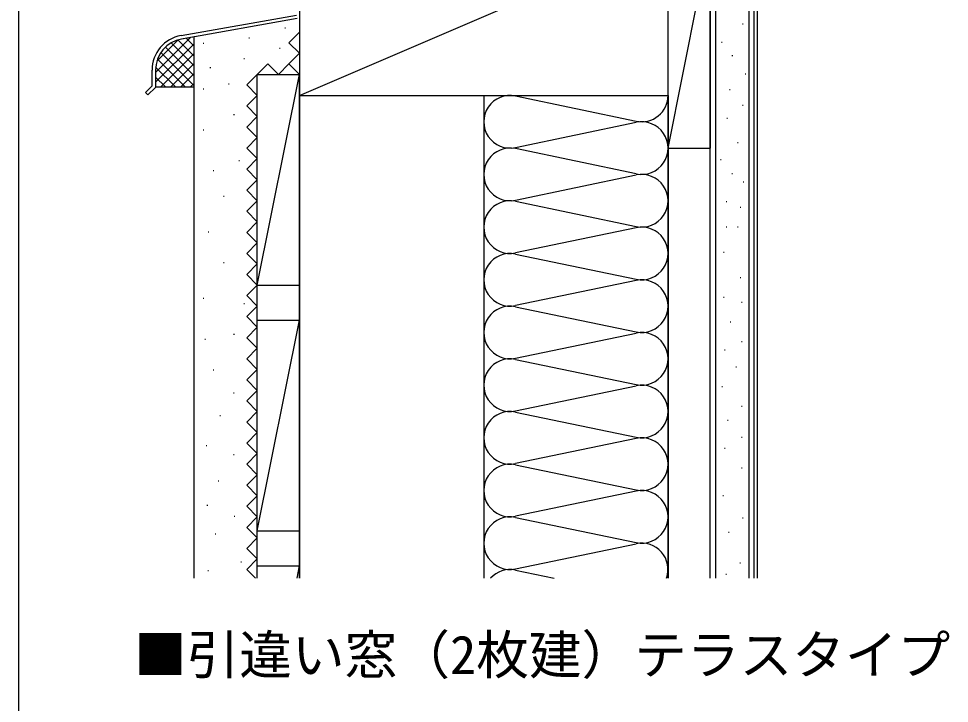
# Model space of a CAD drawing. Units: millimetres, scale not verified. Extents: x -525 to 525, y -780 to 776.
# Drawn here: x -525 to -259.9, y -9.5 to 185.5 of the extents above; entities that cross this region are included whole.
import ezdxf
from ezdxf.enums import TextEntityAlignment as Align

# ---------------------------------------------------------------- set-up
doc = ezdxf.new("R2010")
doc.units = ezdxf.units.MM
doc.header["$LTSCALE"] = 4
for name, color, linetype in [('0-1_USER1', 3, 'Continuous'), ('0-7_YKK_ZWAK', 7, 'Continuous'), ('0-8_YSS_K', 3, 'Continuous'), ('0-9_YSS_KE', 3, 'Continuous')]:
    doc.layers.add(name, color=color, linetype=linetype)
doc.styles.add('ＭＳ ゴシック', font='')
doc.styles.get('ＭＳ ゴシック').set_extended_font_data('MS Gothic')

msp = doc.modelspace()

# ---------------------------------------------------------------- linework, layer by layer
at = {"layer": '0-7_YKK_ZWAK'}
msp.add_line((-525, 750.1), (-525, -779.9), dxfattribs=at)
at = {"layer": '0-8_YSS_K'}
for p, q in [((-326.5, 228.6), (-326.5, 26.149)), ((-317, 228.6), (-317, 26.149)), ((-314.5, 26.149), (-314.5, 228.6)), ((-445, 163.6), (-340, 208.6)), ((-340, 148.6), (-340, 208.6)), ((-340, 148.6), (-328, 208.6)), ((-328, 208.6), (-328, 148.6)), ((-318.801, 183.954), (-318.601, 183.954)), ((-449.203, 182.884), (-449.003, 182.884)), ((-486, 170.159), (-476.05, 180.109)), ((-486, 167.331), (-475, 178.331)), ((-485.63, 173.358), (-479.555, 179.432)), ((-481.569, 178.557), (-475, 171.988)), ((-479.602, 179.418), (-475, 174.816)), ((-477.253, 179.897), (-475, 177.644)), ((-472.464, 178.523), (-472.264, 178.523)), ((-459.38, 179.977), (-459.18, 179.977)), ((-324.769, 178.732), (-324.569, 178.732)), ((-484.485, 166.017), (-475, 175.502)), ((-484.479, 175.81), (-475, 166.331)), ((-483.183, 177.342), (-475, 169.159)), ((-450.657, 177.069), (-450.457, 177.069)), ((-321.785, 175.002), (-321.585, 175.002)), ((-485.436, 173.938), (-477.515, 166.017)), ((-481.657, 166.017), (-475, 172.674)), ((-460.833, 174.161), (-460.633, 174.161)), ((-454, 172.6), (-457, 169.6)), ((-451, 169.6), (-454, 172.6)), ((-448, 172.6), (-451, 169.6)), ((-445, 169.6), (-448, 172.6)), ((-486, 170.803), (-486, 166.017)), ((-485.961, 171.635), (-480.343, 166.017)), ((-478.828, 166.017), (-475, 169.845)), ((-470.488, 171.512), (-470.288, 171.512)), ((-318.055, 169.781), (-317.855, 169.781)), ((-486, 168.845), (-483.172, 166.017)), ((-457, 109.6), (-445, 169.6)), ((-476, 166.017), (-475, 167.017)), ((-472.464, 165.438), (-472.264, 165.438)), ((-465.195, 166.892), (-464.995, 166.892)), ((-322.531, 165.305), (-322.331, 165.305)), ((-445, 163.6), (-445, 26.149)), ((-392.5, 163.6), (-392.5, 26.149)), ((-383.468, 163.442), (-349.032, 156.258)), ((-340, 26.149), (-340, 163.6)), ((-340, 163.6), (-340, 26.149)), ((-318.801, 160.829), (-318.601, 160.829)), ((-463.741, 158.169), (-463.541, 158.169)), ((-323.277, 157.099), (-323.077, 157.099)), ((-472.464, 153.808), (-472.264, 153.808)), ((-383.468, 148.758), (-349.032, 155.942)), ((-340, 148.6), (-328, 148.6)), ((-320.217, 150.168), (-320.017, 150.168)), ((-349.032, 141.258), (-383.468, 148.442)), ((-462.287, 145.085), (-462.087, 145.085)), ((-325.019, 145.366), (-324.819, 145.366)), ((-469.556, 142.177), (-469.356, 142.177)), ((-383.468, 133.758), (-349.032, 140.942)), ((-321.818, 141.364), (-321.618, 141.364)), ((-318.616, 138.963), (-318.416, 138.963)), ((-466.649, 134.908), (-466.449, 134.908)), ((-383.468, 133.442), (-349.032, 126.258)), ((-323.418, 133.361), (-323.218, 133.361)), ((-319.417, 131.761), (-319.217, 131.761)), ((-471.01, 124.731), (-470.81, 124.731)), ((-349.032, 125.942), (-383.468, 118.758)), ((-323.418, 126.159), (-323.218, 126.159)), ((-320.217, 126.159), (-320.017, 126.159)), ((-383.468, 118.442), (-349.032, 111.258)), ((-324.219, 118.956), (-324.019, 118.956)), ((-466.649, 116.008), (-466.449, 116.008)), ((-319.417, 111.753), (-319.217, 111.753)), ((-457, 99.6), (-457, 109.6)), ((-445, 99.6), (-445, 109.6)), ((-349.032, 110.942), (-383.468, 103.758)), ((-324.219, 106.151), (-324.019, 106.151)), ((-472.464, 105.831), (-472.264, 105.831)), ((-460.833, 104.378), (-460.633, 104.378)), ((-383.468, 103.442), (-349.032, 96.258)), ((-319.083, 104.727), (-318.883, 104.727)), ((-457, 39.6), (-445, 99.6)), ((-322.285, 99.125), (-322.085, 99.125)), ((-463.741, 95.655), (-463.541, 95.655)), ((-383.468, 88.758), (-349.032, 95.942)), ((-471.918, 94.201), (-471.718, 94.201)), ((-319.083, 93.523), (-318.883, 93.523)), ((-323.885, 91.122), (-323.685, 91.122)), ((-383.468, 88.442), (-349.032, 81.258)), ((-469.556, 85.478), (-469.356, 85.478)), ((-320.684, 86.32), (-320.484, 86.32)), ((-383.468, 73.758), (-349.032, 80.942)), ((-324.685, 80.718), (-324.485, 80.718)), ((-463.768, 78.946), (-463.568, 78.946)), ((-319.083, 75.116), (-318.883, 75.116)), ((-467.685, 72.419), (-467.485, 72.419)), ((-383.468, 73.442), (-349.032, 66.258)), ((-323.085, 71.114), (-322.885, 71.114)), ((-319.083, 66.312), (-318.883, 66.312)), ((-471.559, 63.933), (-471.359, 63.933)), ((-349.032, 65.942), (-383.468, 58.758)), ((-463.768, 61.322), (-463.568, 61.322)), ((-323.885, 63.111), (-323.685, 63.111)), ((-383.468, 58.442), (-349.032, 51.258)), ((-319.083, 57.509), (-318.883, 57.509)), ((-468.196, 53.861), (-467.996, 53.861)), ((-349.032, 50.942), (-383.468, 43.758)), ((-324.352, 49.682), (-324.152, 49.682)), ((-471.339, 46.947), (-471.139, 46.947)), ((-463.586, 43.803), (-463.386, 43.803)), ((-383.468, 43.442), (-349.032, 36.258)), ((-318.75, 43.28), (-318.55, 43.28)), ((-469.034, 38.774), (-468.834, 38.774)), ((-457, 29.6), (-457, 39.6)), ((-445, 29.6), (-445, 39.6)), ((-322.751, 39.278), (-322.551, 39.278)), ((-383.468, 28.758), (-349.032, 35.942)), ((-461.7, 30.812), (-461.5, 30.812)), ((-445.69, 26.149), (-445, 29.6)), ((-445, 26.149), (-445, 29.6)), ((-319.55, 30.475), (-319.35, 30.475)), ((-471.129, 28.297), (-470.929, 28.297)), ((-383.468, 28.442), (-372.477, 26.149)), ((-323.552, 27.274), (-323.352, 27.274))]:
    msp.add_line(p, q, dxfattribs=at)
for points in [[(-445, 181.6), (-448, 178.6), (-445, 175.6), (-448, 172.6)], [(-486, 166.017), (-475, 166.017), (-475, 180.294), (-478.563, 179.666)], [(-457, 169.6), (-460, 166.6), (-457, 163.6), (-460, 160.6), (-457, 157.6), (-460, 154.6), (-457, 151.6), (-460, 148.6), (-457, 145.6), (-460, 142.6), (-457, 139.6), (-460, 136.6), (-457, 133.6), (-460, 130.6), (-457, 127.6), (-460, 124.6), (-457, 121.6), (-460, 118.6), (-457, 115.6), (-460, 112.6), (-457, 109.6), (-460, 106.6), (-457, 103.6), (-460, 100.6), (-457, 97.6), (-460, 94.6), (-457, 91.6), (-460, 88.6), (-457, 85.6), (-460, 82.6), (-457, 79.6)], [(-457, 109.6), (-445, 109.6), (-445, 169.6)], [(-457, 109.6), (-457, 169.6), (-445, 169.6)], [(-457, 39.6), (-445, 39.6), (-445, 99.6)], [(-457, 39.6), (-457, 99.6), (-445, 99.6)], [(-457, 79.6), (-460, 76.6), (-457, 73.6), (-460, 70.6), (-457, 67.6), (-460, 64.6), (-457, 61.6), (-460, 58.6), (-457, 55.6)], [(-457, 55.6), (-460, 52.6), (-457, 49.6)], [(-457, 49.6), (-460, 46.6), (-457, 43.6)], [(-457, 43.6), (-460, 40.6), (-457, 37.6)], [(-457, 37.6), (-460, 34.6), (-457, 31.6)], [(-457, 31.6), (-460, 28.6), (-457.549, 26.149)], [(-457, 26.149), (-457, 29.6), (-445, 29.6)]]:
    msp.add_lwpolyline(points, dxfattribs=at)
for centre, radius, start, end in [((-477, 170.803), 9, 100, 180.0001), ((-385, 156.1), 7.5, 78.21646, 281.78354), ((-347.5, 163.6), 7.5, 258.21646, 0), ((-347.5, 148.6), 7.5, 258.21646, 101.78354), ((-385, 141.1), 7.5, 78.21646, 281.78354), ((-347.5, 133.6), 7.5, 258.21646, 101.78354), ((-385, 126.1), 7.5, 78.21646, 281.78354), ((-347.5, 118.6), 7.5, 258.21646, 101.78354), ((-385, 111.1), 7.5, 78.21646, 281.78354), ((-347.5, 103.6), 7.5, 258.21646, 101.78354), ((-385, 96.1), 7.5, 78.21646, 281.78354), ((-347.5, 88.6), 7.5, 258.21646, 101.78354), ((-385, 81.1), 7.5, 78.21646, 281.78354), ((-347.5, 73.6), 7.5, 258.21646, 101.78354), ((-385, 66.1), 7.5, 78.21646, 281.78354), ((-347.5, 58.6), 7.5, 258.21646, 101.78354), ((-385, 51.1), 7.5, 78.21646, 281.78354), ((-347.5, 43.6), 7.5, 258.21646, 101.78354), ((-385, 36.1), 7.5, 78.21646, 281.78354), ((-347.5, 28.6), 7.5, 340.92629, 101.78354), ((-385, 21.1), 7.5, 78.21646, 137.68425)]:
    msp.add_arc(centre, radius, start, end, dxfattribs=at)
at = {"layer": '0-9_YSS_KE'}
for p, q in [((-328, 26.149), (-328, 228.6)), ((-478.736, 180.651), (-445.826, 186.454)), ((-445.653, 185.469), (-478.563, 179.666)), ((-475, 26.149), (-475, 180.294))]:
    msp.add_line(p, q, dxfattribs=at)
for points in [[(-315.5, 26.149), (-315.5, 228.6), (-328, 228.6)], [(-486, 170.803), (-486, 165.893), (-488.146, 163.747), (-488.853, 164.454), (-487, 166.307), (-487, 170.803)]]:
    msp.add_lwpolyline(points, dxfattribs=at)
msp.add_lwpolyline([(-340, 163.6), (-340, 208.6), (-445, 208.6), (-445, 163.6)], close=True, dxfattribs=at)
for radius, start, end in [(10, 99.9997, 180.00002), (9, 99.99999, 180.00008)]:
    msp.add_arc((-477, 170.803), radius, start, end, dxfattribs=at)

# ---------------------------------------------------------------- texts
at = {"layer": '0-1_USER1', "style": 'ＭＳ ゴシック'}
msp.add_text('■引違い窓（2枚建）テラスタイプ', height=11, dxfattribs=at).set_placement((-492.153, -4.48), align=Align.BOTTOM_LEFT)

doc.saveas('drawing.dxf')
